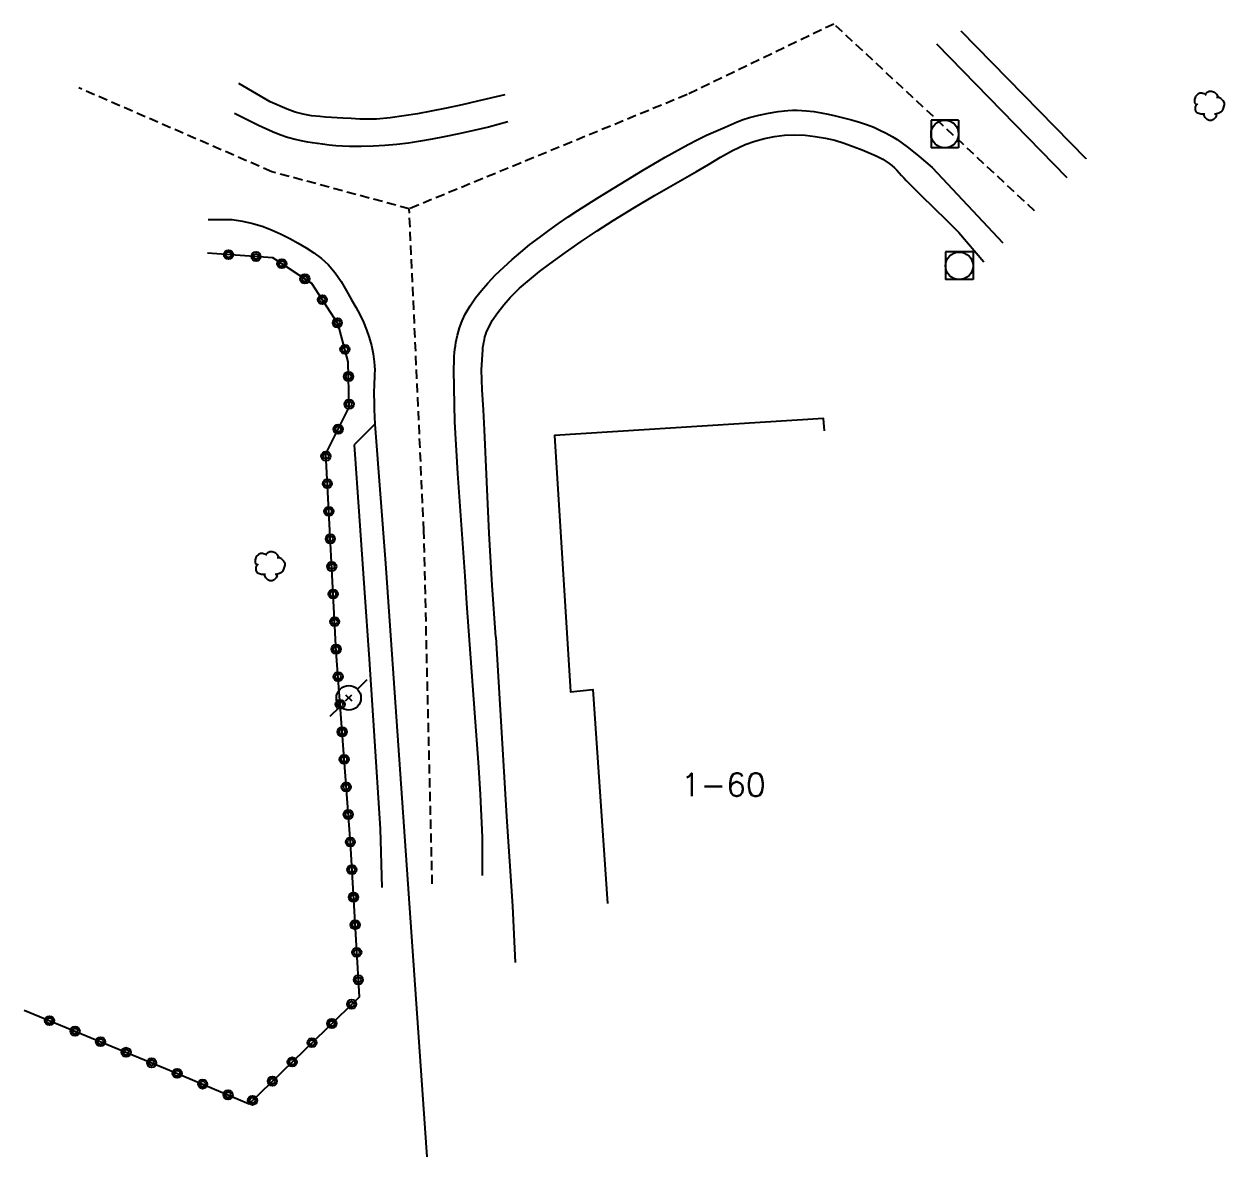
# Model space of a CAD drawing. Header units: millimetres. Extents: x 183999 to 184718, y 129000 to 129978.
# Drawn here: x 184652.5 to 184717.6, y 129308.8 to 129370.4 of the extents above; entities that cross this region are included whole.
import ezdxf
from ezdxf.enums import TextEntityAlignment as Align

# ---------------------------------------------------------------- set-up
doc = ezdxf.new("R2010")
doc.units = ezdxf.units.MM
doc.linetypes.add('DASHED', pattern=[0.75, 0.5, -0.25])
doc.layers.get('0').update_dxf_attribs({"linetype": 'CONTINUOUS'})
for name, color, linetype in [('W0001', 6, 'DASHED'), ('W0006', 2, 'CONTINUOUS'), ('W0008', 7, 'CONTINUOUS'), ('W0014', 7, 'CONTINUOUS'), ('W0101', 7, 'CONTINUOUS'), ('W0300', 7, 'CONTINUOUS'), ('W0323', 7, 'CONTINUOUS'), ('W0420', 7, 'CONTINUOUS'), ('W0473', 7, 'CONTINUOUS'), ('W0991', 7, 'CONTINUOUS')]:
    doc.layers.add(name, color=color, linetype=linetype)
doc.styles.get("Standard").update_dxf_attribs({"font": 'romans.shx', "width": 0.85})

# ---------------------------------------------------------------- blocks, each defined once
blk = doc.blocks.new('T420')
for p, q in [((0.75, 0.75), (-0.75, 0.75)), ((-0.75, 0.75), (-0.75, -0.75)), ((0.75, 0.75), (0.75, -0.75)), ((0.75, -0.75), (-0.75, -0.75))]:
    blk.add_line(p, q)
blk.add_ellipse((0, 0), major_axis=(-0.53, 0.53), ratio=1, start_param=3.926991, end_param=10.210176)
blk = doc.blocks.new('T300')
for p, q in [((-0.571, 0.686), (-0.686, 0.629)), ((-0.457, 0.686), (-0.571, 0.686)), ((-0.286, 0.629), (-0.457, 0.686)), ((-0.286, 0.629), (-0.171, 0.743)), ((-0.171, 0.743), (-0.057, 0.8)), ((-0.057, 0.8), (0.057, 0.8)), ((0.057, 0.8), (0.229, 0.743)), ((0.229, 0.743), (0.343, 0.629)), ((-0.8, 0.514), (-0.857, 0.343)), ((-0.857, 0.343), (-0.857, 0.171)), ((-0.857, 0.171), (-0.743, 0.057)), ((-0.686, 0.629), (-0.8, 0.514)), ((-0.8, -0.057), (-0.743, 0.057)), ((-0.743, 0.057), (-0.686, 0.114)), ((-0.229, 0.571), (-0.286, 0.629)), ((0.343, 0.629), (0.4, 0.514)), ((0.457, 0.457), (0.343, 0.457)), ((0.4, 0.514), (0.4, 0.457)), ((0.571, 0.4), (0.457, 0.457)), ((0.571, 0.4), (0.686, 0.286)), ((0.686, 0.286), (0.743, 0.171)), ((0.743, 0.057), (0.686, -0.171)), ((0.743, 0.171), (0.743, 0.057)), ((-0.8, -0.171), (-0.8, -0.057)), ((-0.8, -0.229), (-0.8, -0.171)), ((-0.743, -0.343), (-0.8, -0.229)), ((-0.686, -0.4), (-0.743, -0.343)), ((-0.514, -0.457), (-0.686, -0.4)), ((-0.4, -0.457), (-0.514, -0.457)), ((-0.4, -0.457), (-0.343, -0.457)), ((-0.343, -0.457), (-0.343, -0.4)), ((-0.343, -0.514), (-0.343, -0.457)), ((-0.286, -0.629), (-0.343, -0.514)), ((-0.171, -0.743), (-0.286, -0.629)), ((0.286, -0.457), (0.229, -0.457)), ((0.286, -0.629), (0.229, -0.686)), ((0.457, -0.4), (0.286, -0.457)), ((0.343, -0.514), (0.286, -0.629)), ((0.343, -0.514), (0.343, -0.457)), ((0.571, -0.343), (0.457, -0.4)), ((0.629, -0.286), (0.571, -0.343)), ((0.686, -0.171), (0.629, -0.286)), ((-0.057, -0.8), (-0.171, -0.743)), ((0.057, -0.8), (-0.057, -0.8)), ((0.171, -0.743), (0.057, -0.8)), ((0.229, -0.686), (0.171, -0.743))]:
    blk.add_line(p, q)
blk = doc.blocks.new('T473')
for p, q in [((0.500001, 0.500001), (1.000002, 1.000002)), ((-0.166667, 0.166667), (0.166667, -0.166667)), ((-0.166667, -0.166667), (0.166667, 0.166667)), ((-1.000002, -1.000002), (-0.500001, -0.500001))]:
    blk.add_line(p, q)
blk.add_ellipse((0, 0), major_axis=(0.471405, 0.471405), ratio=1, start_param=5.497787144, end_param=11.780972451)
blk = doc.blocks.new('t323o')
at = {"color": 0, "linetype": 'Continuous'}
for radius in [0.25, 0.15]:
    blk.add_circle((0, 0), radius, dxfattribs=at)

msp = doc.modelspace()

# ---------------------------------------------------------------- linework, layer by layer
at = {"layer": 'W0001'}
for points in [[(184696.451, 129370.354), (184688.474, 129366.518), (184673.383, 129360.318)], [(184707.345, 129360.212), (184707.345, 129360.212), (184707.345, 129360.212), (184696.451, 129370.354)], [(184673.383, 129360.318), (184665.92, 129362.33), (184655.446, 129366.88)], [(184674.635, 129323.652), (184674.635, 129323.652), (184674.178, 129342.843), (184673.383, 129360.318)]]:
    msp.add_lwpolyline(points, dxfattribs=at)
at = {"layer": 'W0006'}
for points in [[(184671.523, 129348.617), (184670.397, 129347.505)], [(184670.397, 129347.505), (184670.672, 129343.622), (184670.942, 129339.738), (184671.206, 129335.854), (184671.466, 129331.97), (184671.815, 129326.639), (184671.891, 129323.47)]]:
    msp.add_lwpolyline(points, dxfattribs=at)
at = {"layer": 'W0008'}
msp.add_lwpolyline([(184671.523, 129348.617), (184672.092, 129341.05), (184674.338, 129308.827)], dxfattribs=at)
at = {"layer": 'W0014'}
for points in [[(184710.146, 129363.038), (184710.146, 129363.038), (184710.146, 129363.038), (184703.364, 129369.958), (184703.364, 129369.958)], [(184709.118, 129362.001), (184702.037, 129369.251)], [(184668.522, 129365.326), (184668.07, 129365.368), (184667.623, 129365.449), (184667.185, 129365.569), (184666.759, 129365.725), (184665.829, 129366.123), (184664.121, 129367.125)], [(184678.576, 129366.502), (184677.101, 129366.169), (184676.262, 129365.966), (184675.418, 129365.783), (184674.571, 129365.617), (184673.835, 129365.483), (184673.096, 129365.359), (184672.352, 129365.259), (184671.605, 129365.195), (184671.15, 129365.183), (184670.695, 129365.195), (184670.24, 129365.219), (184669.787, 129365.242), (184669.47, 129365.258), (184669.154, 129365.278), (184668.838, 129365.3), (184668.522, 129365.326)], [(184667.607, 129363.986), (184667.183, 129364.073), (184666.765, 129364.187), (184666.355, 129364.328), (184665.956, 129364.495), (184665.198, 129364.851), (184663.902, 129365.502)], [(184677.36, 129324.12), (184677.36, 129324.12), (184677.36, 129324.12), (184677.373, 129326.192), (184677.337, 129326.966), (184677.298, 129327.739), (184677.254, 129328.512), (184677.161, 129329.994), (184677.059, 129331.475), (184676.952, 129332.956), (184676.841, 129334.437), (184676.73, 129335.917), (184676.621, 129337.398), (184676.517, 129338.879), (184676.42, 129340.361), (184676.225, 129343.153), (184676.016, 129345.947), (184675.857, 129348.747), (184675.812, 129351.55), (184675.814, 129351.74), (184675.817, 129351.929), (184675.823, 129352.119), (184675.832, 129352.308), (184675.845, 129352.498), (184675.864, 129352.687), (184675.889, 129352.876), (184675.922, 129353.063), (184676.01, 129353.459), (184676.12, 129353.851), (184676.257, 129354.234), (184676.427, 129354.605), (184676.689, 129355.055), (184676.991, 129355.479), (184677.318, 129355.883), (184677.656, 129356.274), (184678.077, 129356.726), (184678.52, 129357.156), (184678.978, 129357.569), (184679.445, 129357.971), (184679.943, 129358.377), (184680.453, 129358.766), (184680.972, 129359.144), (184681.496, 129359.515), (184682.02, 129359.875), (184682.551, 129360.226), (184683.086, 129360.569), (184683.625, 129360.907), (184684.837, 129361.66), (184686.053, 129362.406), (184687.284, 129363.131), (184688.535, 129363.819), (184689.03, 129364.071), (184689.533, 129364.309), (184690.039, 129364.537), (184690.549, 129364.758), (184690.874, 129364.898), (184691.2, 129365.037), (184691.53, 129365.165), (184691.868, 129365.274), (184692.38, 129365.406), (184692.897, 129365.513), (184693.419, 129365.596), (184693.944, 129365.654), (184694.199, 129365.67), (184694.454, 129365.673), (184694.709, 129365.665), (184694.963, 129365.646), (184695.36, 129365.598), (184695.754, 129365.531), (184696.145, 129365.451), (184696.534, 129365.365), (184696.972, 129365.263), (184697.408, 129365.154), (184697.841, 129365.03), (184698.267, 129364.885), (184698.613, 129364.748), (184698.953, 129364.597), (184699.286, 129364.431), (184699.611, 129364.25), (184699.892, 129364.075), (184700.165, 129363.886), (184700.43, 129363.688), (184700.691, 129363.485), (184701.062, 129363.184), (184701.425, 129362.873), (184701.78, 129362.553), (184705.622, 129358.475)], [(184678.74, 129365.05), (184677.686, 129364.759), (184676.886, 129364.569), (184676.083, 129364.394), (184675.277, 129364.23), (184674.638, 129364.106), (184673.997, 129363.988), (184673.353, 129363.886), (184672.706, 129363.806), (184672.065, 129363.75), (184671.423, 129363.713), (184670.779, 129363.695), (184670.136, 129363.699), (184669.769, 129363.715), (184669.403, 129363.744), (184669.038, 129363.782), (184668.674, 129363.824), (184668.406, 129363.858), (184668.139, 129363.896), (184667.873, 129363.939), (184667.607, 129363.986)], [(184678.081, 129337.059), (184677.896, 129339.871), (184677.733, 129342.684), (184677.592, 129345.499), (184677.473, 129348.314), (184677.415, 129349.394), (184677.344, 129350.479), (184677.313, 129351.569), (184677.374, 129352.657), (184677.391, 129352.8), (184677.411, 129352.942), (184677.435, 129353.084), (184677.464, 129353.225), (184677.499, 129353.365), (184677.541, 129353.503), (184677.589, 129353.64), (184677.645, 129353.773), (184677.895, 129354.247), (184678.193, 129354.691), (184678.524, 129355.109), (184678.875, 129355.508), (184679.376, 129356.009), (184679.912, 129356.47), (184680.467, 129356.907), (184681.027, 129357.334), (184681.865, 129357.951), (184682.721, 129358.543), (184683.589, 129359.116), (184684.465, 129359.677), (184685.582, 129360.367), (184686.713, 129361.035), (184687.852, 129361.69), (184688.992, 129362.341), (184689.638, 129362.725), (184690.283, 129363.119), (184690.944, 129363.49), (184691.634, 129363.802), (184692.154, 129363.985), (184692.686, 129364.134), (184693.227, 129364.245), (184693.776, 129364.313), (184694.332, 129364.335), (184694.887, 129364.311), (184695.439, 129364.249), (184695.986, 129364.158), (184696.498, 129364.039), (184697, 129363.887), (184697.494, 129363.71), (184697.981, 129363.518), (184698.361, 129363.362), (184698.739, 129363.197), (184699.107, 129363.008), (184699.456, 129362.784), (184699.604, 129362.668), (184699.743, 129362.543), (184699.875, 129362.41), (184700.001, 129362.272), (184700.124, 129362.133), (184700.247, 129361.994), (184700.372, 129361.857), (184700.501, 129361.723), (184701.183, 129361.047), (184701.869, 129360.374), (184702.557, 129359.703), (184703.244, 129359.032), (184704.594, 129357.439)], [(184662.458, 129359.734), (184663.759, 129359.734), (184664.33, 129359.641), (184664.895, 129359.514), (184665.451, 129359.351), (184665.946, 129359.167), (184666.426, 129358.95), (184666.894, 129358.708), (184667.352, 129358.449), (184667.782, 129358.194), (184668.207, 129357.925), (184668.614, 129357.627), (184668.988, 129357.286), (184669.362, 129356.844), (184669.684, 129356.362), (184669.974, 129355.865), (184670.257, 129355.368), (184670.481, 129354.976), (184670.698, 129354.578), (184670.897, 129354.17), (184671.068, 129353.75), (184671.21, 129353.323), (184671.327, 129352.889), (184671.418, 129352.449), (184671.482, 129352.004), (184671.501, 129351.782), (184671.508, 129351.559), (184671.506, 129351.337), (184671.498, 129351.114), (184671.487, 129350.893), (184671.477, 129350.671), (184671.47, 129350.45), (184671.469, 129350.228), (184671.476, 129349.825), (184671.488, 129349.422), (184671.503, 129349.02), (184671.523, 129348.617)], [(184678.081, 129337.059), (184678.372, 129332.187), (184678.675, 129327.315), (184678.991, 129322.445), (184679.143, 129319.387)]]:
    msp.add_lwpolyline(points, dxfattribs=at)
at = {"layer": 'W0101'}
msp.add_lwpolyline([(184695.932, 129348.253), (184695.888, 129348.931), (184681.271, 129348.011), (184682.135, 129334.095), (184683.348, 129334.206), (184684.16, 129322.601)], dxfattribs=at)
at = {"layer": 'W0323'}
for points in [[(184668.853, 129347.014), (184670.122, 129349.538), (184670.074, 129352.005), (184669.53, 129354.049), (184668.099, 129356.263), (184665.971, 129357.661), (184665.971, 129357.661), (184662.434, 129357.909)], [(184652.462, 129316.804), (184660.673, 129313.416), (184664.689, 129311.72), (184670.675, 129317.529), (184670.187, 129325.881), (184669.421, 129336.264), (184668.853, 129347.014)]]:
    msp.add_lwpolyline(points, dxfattribs=at)

# ---------------------------------------------------------------- block references
at = {"layer": 'W0300'}
for p in [(184716.895, 129365.906), (184665.877, 129340.916)]:
    msp.add_blockref('T300', p, dxfattribs=at)
at = {"layer": 'W0323'}
for p, rotation in [((184663.567, 129357.829), 175.9951339196988), ((184665.063, 129357.725), 175.9951339196988), ((184666.464, 129357.337), 146.6968915504009), ((184667.718, 129356.513), 146.6968915504009), ((184668.666, 129355.386), 122.8762617523337), ((184669.48, 129354.127), 122.8762617523337), ((184669.892, 129352.689), 104.903498661778), ((184670.089, 129351.213), 91.11465360769841), ((184670.119, 129349.713), 91.11465360769841), ((184669.527, 129348.354), 63.30796772435735), ((184668.86, 129346.888), 93.02453658241406), ((184668.939, 129345.39), 93.02453658241406), ((184669.018, 129343.892), 93.02453658241406), ((184669.097, 129342.394), 93.02453658241406), ((184669.176, 129340.897), 93.02453658241406), ((184669.255, 129339.399), 93.02453658241406), ((184669.335, 129337.901), 93.02453658241406), ((184669.414, 129336.403), 93.02453658241406), ((184669.521, 129334.907), 94.21932028205376), ((184669.631, 129333.411), 94.21932028205376), ((184669.742, 129331.915), 94.21932028205376), ((184669.852, 129330.419), 94.21932028205376), ((184669.963, 129328.923), 94.21932028205376), ((184670.073, 129327.427), 94.21932028205376), ((184670.183, 129325.931), 94.21932028205376), ((184670.272, 129324.434), 93.34394000320187), ((184670.359, 129322.936), 93.34394000320187), ((184670.447, 129321.439), 93.34394000320187), ((184670.534, 129319.941), 93.34394000320187), ((184670.622, 129318.444), 93.34394000320187), ((184670.256, 129317.123), 44.14026351596777), ((184653.848, 129316.232), 337.5812616900836), ((184669.18, 129316.078), 44.14026351596777), ((184655.235, 129315.66), 337.5812616900836), ((184656.621, 129315.087), 337.5812616900836), ((184668.103, 129315.033), 44.14026351596777), ((184658.008, 129314.515), 337.5812616900836), ((184659.395, 129313.943), 337.5812616900836), ((184667.027, 129313.989), 44.14026351596777), ((184660.781, 129313.37), 337.1051433036598), ((184662.163, 129312.787), 337.1051433036598), ((184665.95, 129312.944), 44.14026351596777), ((184663.545, 129312.203), 337.1051433036598), ((184664.874, 129311.899), 44.14026351596777)]:
    msp.add_blockref('t323o', p, dxfattribs=dict(at, rotation=rotation))
at = {"layer": 'W0420'}
for p in [(184702.474, 129364.38), (184703.259, 129357.223)]:
    msp.add_blockref('T420', p, dxfattribs=at)
at = {"layer": 'W0473'}
msp.add_blockref('T473', (184670.098, 129333.757), dxfattribs=at)

# ---------------------------------------------------------------- texts
at = {"layer": 'W0991'}
msp.add_text('1-60', height=1.25, dxfattribs=at).set_placement((184690.441, 129329.043), align=Align.MIDDLE_CENTER)

doc.saveas('drawing.dxf')
